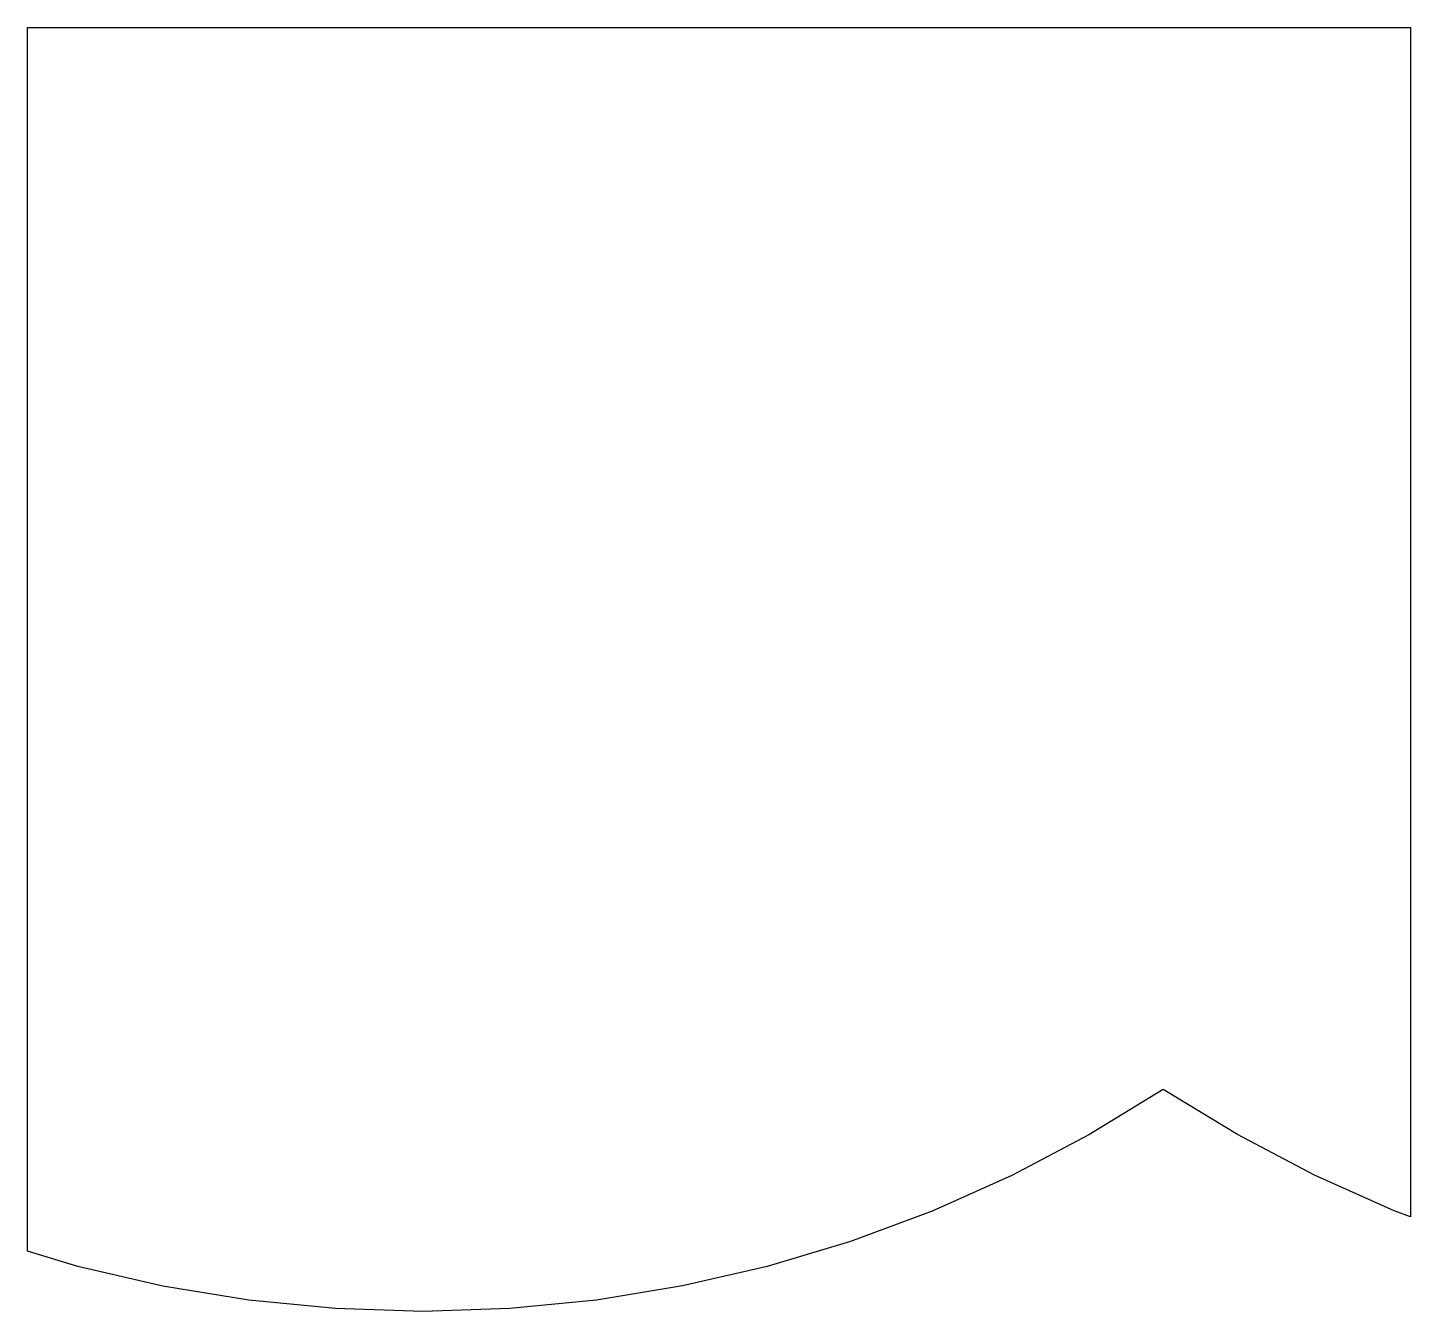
# Model space of a CAD drawing. Header units: inches. Extents: x 11 to 25, y -18 to -5.
import ezdxf

# ---------------------------------------------------------------- set-up
doc = ezdxf.new("R2010")
doc.units = ezdxf.units.IN
doc.header["$MEASUREMENT"] = 0
doc.layers.add('CUTME', color=3, linetype='Continuous')

msp = doc.modelspace()

# ---------------------------------------------------------------- linework, layer by layer
at = {"layer": 'CUTME', "color": 3}
msp.add_lwpolyline([(25, -17.044), (24.836, -16.983), (24.03, -16.622), (23.25, -16.21), (22.497, -15.752), (21.745, -16.211), (20.965, -16.623), (20.16, -16.984), (19.333, -17.292), (18.489, -17.545), (17.629, -17.743), (16.759, -17.886), (15.881, -17.971), (15, -18), (14.118, -17.972), (13.24, -17.886), (12.369, -17.744), (11.509, -17.545), (11, -17.392), (11, -6), (11, -5), (25, -5), (25, -6), (25, -17.044)], dxfattribs=at)

doc.saveas('drawing.dxf')
